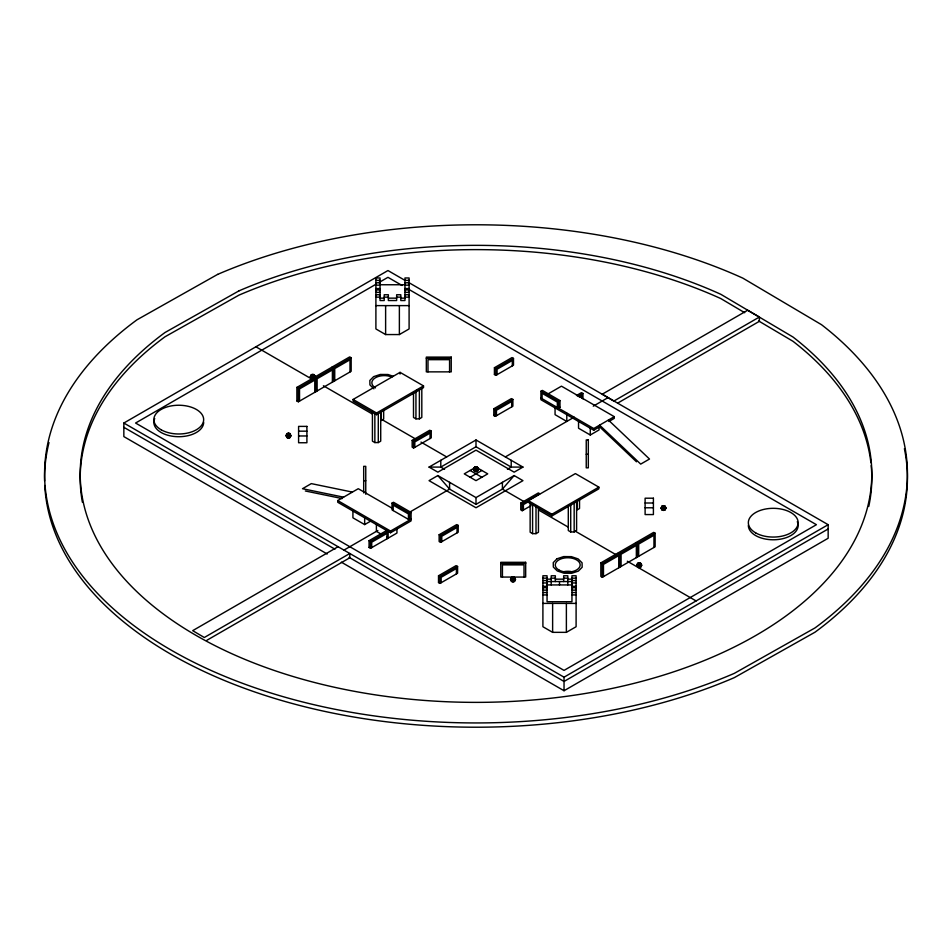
<?xml version="1.0" encoding="UTF-8"?>
<svg xmlns="http://www.w3.org/2000/svg" width="952" height="952" viewBox="0 0 952 952"><rect width="100%" height="100%" fill="white"/><g stroke="black" fill="none" stroke-linecap="round" stroke-linejoin="round"><path stroke-width="1.43" d="M511.248 578.399L511.76 577.257L514.258 577.257L515.496 579.423L514.258 581.577L511.76 581.577L510.522 579.423L511.76 577.257L514.258 577.257L515.496 579.423L514.258 581.577L511.76 581.577L510.522 579.423L511.248 578.399L511.248 580.851L513.009 581.446L514.77 580.851L514.258 580.137M661.735 507.035L662.259 505.893L664.746 505.893L665.995 508.047L664.746 510.201L662.259 510.201L661.009 508.047L662.259 505.893L664.746 505.893L665.995 508.047L664.746 510.201L662.259 510.201L661.009 508.047L663.496 506.607M290.265 437.051L290.991 435.611L289.753 433.457L287.254 433.457L286.017 435.611L287.254 437.765L289.753 437.765L289.753 436.337M312.78 379.217L311.018 378.206L311.53 377.48M315.267 376.766L314.017 374.612L311.53 374.612L310.292 376.766L311.018 377.777L314.541 377.777L315.267 376.766L314.017 374.612L311.53 374.612L310.292 376.766L311.018 378.206M286.742 437.051L287.254 436.337M474.75 469.979L474.239 470.693L476 471.704L477.25 471.407L478.487 469.253L477.25 467.099L476 466.801L474.75 467.099L473.513 469.253L474.239 470.693L477.25 471.407L478.487 469.253L477.25 467.099L474.75 467.099L473.513 469.253L474.75 471.407L477.761 470.693L477.25 469.979M661.735 509.487L662.259 508.773M514.151 475.56L502.406 489.114L476 504.358L449.594 489.114L437.849 475.56L429.043 480.641L476 507.749L522.957 480.641L514.151 475.56L476 497.587L437.849 475.56M327.202 554.005L123.843 436.587L123.843 423.033L387.964 270.546L404.695 280.209M376.373 284.017L135.577 423.033L564.036 670.398L816.423 524.695L408.479 289.17M378.944 282.53L387.964 277.318L402.065 285.469M296.881 387.393L349.705 356.893L351.169 357.738L351.169 371.292L298.345 401.792L296.881 400.947L296.881 387.393L298.345 388.237L351.169 357.738M399.376 334.557L409.098 328.94L409.098 277.972L404.957 277.972L404.957 300.534L400.804 300.534L400.804 294.751L396.651 294.751L396.651 300.534L388.356 300.534L388.356 294.751L384.203 294.751L384.203 300.534L380.05 300.534L380.05 277.972L375.897 277.972L375.897 328.94L385.62 334.557L399.376 334.557L399.376 305.616M296.881 400.947L298.047 400.268M353.097 399.459L400.054 372.351L423.521 385.905L423.521 387.607L376.575 414.715L353.097 401.161L353.097 399.459L376.575 413.013L423.521 385.905M494.421 367.722L512.033 357.559L513.497 358.404L513.497 365.175L495.885 375.35L494.421 374.505L494.421 367.722L495.885 368.567L513.497 358.404M494.421 374.505L495.599 373.827M372.422 411.776L372.422 441.169L374.85 442.573L378.289 442.573L380.717 441.169L380.717 411.776M413.501 392.926L413.501 417.452L415.941 418.856L419.38 418.856L421.807 417.452L421.807 388.059M412.168 440.395L429.768 430.233L431.244 431.077L431.244 437.86L413.632 448.023L412.168 447.178L412.168 440.395L413.632 441.24L431.244 431.077M493.802 408.753L511.402 398.59L512.878 399.435L512.878 406.207L495.266 416.381L493.802 415.524L493.802 408.753L495.266 409.598L512.878 399.435M392.01 503.108L409.622 513.271L409.622 520.054L392.01 509.879L392.01 503.108L393.485 502.263L411.085 512.426L411.085 520.899L390.546 532.751L337.722 502.263L337.722 500.562L358.261 488.709L392.224 508.308M493.802 415.524L494.969 414.858M540.914 391.248L542.39 390.403L559.99 400.578L559.99 407.349L558.527 408.194L558.527 401.423L540.914 391.248L540.914 399.721L593.739 430.221L599.605 426.829L599.605 425.139L640.696 464.112L649.502 459.031L608.411 420.058M547.34 394.318L561.466 386.167L614.29 416.667L614.29 418.368L608.887 421.474M429.055 467.087L476 439.979L522.957 467.087L514.151 472.168L476 450.141L437.86 472.168L429.055 467.087L440.788 467.087L444.56 469.265M522.957 467.087L511.212 467.087L476 446.762L440.788 467.087L440.788 460.316M558.527 401.423L559.99 400.578M576.448 395.544L581.47 392.64L582.945 393.485L582.945 398.912M577.912 396.389L582.945 393.485M579.221 396.996L581.767 395.52L581.767 398.233M352.918 511.034L352.918 517.817L364.664 524.588L370.947 520.958M338.067 546.722L192.697 630.652L204.299 637.507L349.812 553.493L349.812 557.765L206.87 640.291M343.946 550.113L377.849 530.538M408.42 512.878L449.594 489.114L449.594 482.331M470.133 477.25L481.867 470.478M505.345 456.924L574.151 417.19M593.274 406.159L608.054 397.615M409.622 513.271L411.085 512.426M396.948 527.634L396.948 533.06L370.53 548.304L369.067 547.459L369.067 540.688L386.667 530.514M369.067 540.688L370.53 541.533L388.142 531.371L388.142 538.142L386.667 537.297M759.375 317.04L613.861 401.054L602.259 394.188L747.629 310.257L759.375 317.04L759.375 321.312L617.717 403.089M337.722 500.562L390.546 531.061L411.085 519.197M369.067 547.459L370.233 546.781M507.44 469.265L511.212 467.087L511.212 460.304M540.914 398.031L593.739 428.531L614.29 416.667M578.542 421.45L578.542 428.221L590.276 435.005L599.082 429.923L599.082 427.21M439.134 534.738L456.734 524.576L458.209 525.421L458.209 532.204L440.597 542.366L439.134 541.521L439.134 534.738L440.597 535.583L458.209 525.421M520.768 503.096L538.368 492.934L539.843 493.779L522.231 503.941L520.768 503.096L520.768 509.879L522.231 510.724L531.038 505.643M528.431 500.692L575.389 473.584L598.856 487.138L598.856 488.828L551.91 515.936L528.431 502.382L528.431 500.692L551.91 514.247L598.856 487.138M528.491 501.68L523.41 504.62L523.41 510.046M438.515 575.77L456.115 565.607L457.591 566.452L457.591 573.235L439.979 583.397L438.515 582.553L438.515 575.77L439.979 576.615L457.591 566.452M438.515 582.553L439.681 581.874M530.145 502.834L530.145 532.239L532.584 533.644L536.012 533.644L538.451 532.239L538.451 507.713M568.296 505.476L568.296 530.538L570.724 531.942L574.163 531.942L576.603 530.538L576.603 501.145M600.843 562.882L653.667 532.382L655.131 533.227L655.131 546.781L602.307 577.281L600.843 576.436L600.843 562.882L602.307 563.727L655.131 533.227M566.38 632.342L576.103 626.725L576.103 575.77L571.95 575.77L571.95 601.712L547.055 601.712L547.055 575.77L542.902 575.77L542.902 626.725L552.624 632.342L566.38 632.342L566.38 603.401M123.843 423.033L564.036 677.181L828.157 524.695L828.157 538.249L564.036 690.736L341.363 562.18M828.157 528.967L564.036 681.453L349.087 557.348M639.232 567.273L637.983 565.964L637.471 566.678L640.47 567.404L641.719 565.238L640.47 563.084L637.983 563.084L636.733 565.238L637.983 567.404L640.993 566.678L641.719 565.238L640.47 563.084L637.983 563.084L636.733 565.238L637.983 567.404L640.47 567.404L640.47 565.964M375.897 280.376L380.05 280.376M404.957 280.376L409.098 280.376M375.897 282.768L380.05 282.768M404.957 282.768L409.098 282.768M380.05 284.755L404.957 284.755M375.897 285.16L380.05 285.16M404.957 285.16L409.098 285.16M375.897 288.551L380.05 288.551M404.957 288.551L409.098 288.551M375.897 289.955L380.05 289.955M404.957 289.955L409.098 289.955M375.897 292.347L380.05 292.347M404.957 292.347L409.098 292.347M375.897 294.751L380.05 294.751M404.957 294.751L409.098 294.751M375.897 297.143L380.05 297.143M384.203 297.143L388.356 297.143M396.651 297.143L400.804 297.143M404.957 297.143L409.098 297.143M380.05 298.143L384.203 298.143M388.356 298.143L396.651 298.143M400.804 298.143L404.957 298.143M375.897 305.616L409.098 305.616M426.329 358.309L451.236 358.309M417.083 389.999L419.38 389.999L419.38 418.856M298.595 431.173L306.901 431.173M298.595 435.968L306.901 435.968M586.242 454.282L588.324 454.282M363.688 480.712L365.758 480.712M645.111 503.001L653.405 503.001M645.111 507.785L653.405 507.785M500.776 563.513L525.671 563.513M542.902 578.162L547.055 578.162M551.208 578.162L555.349 578.162M563.655 578.162L567.808 578.162M571.95 578.162L576.103 578.162M547.055 579.149L551.208 579.149M555.349 579.149L563.655 579.149M567.808 579.149L571.95 579.149M542.902 580.553L547.055 580.553M571.95 580.553L576.103 580.553M547.055 581.553L571.95 581.553M542.902 582.957L547.055 582.957M571.95 582.957L576.103 582.957M547.055 584.933L571.95 584.933M542.902 586.337L547.055 586.337M571.95 586.337L576.103 586.337M542.902 587.741L547.055 587.741M571.95 587.741L576.103 587.741M542.902 590.145L547.055 590.145M571.95 590.145L576.103 590.145M542.902 592.537L547.055 592.537M571.95 592.537L576.103 592.537M542.902 594.929L547.055 594.929M571.95 594.929L576.103 594.929M542.902 603.401L576.103 603.401M352.395 492.089L311.304 483.616L302.51 488.709L343.589 497.17M305.342 490.982L342.173 498.574M288.504 434.171L290.991 435.611L289.753 437.765L287.254 437.765L286.017 435.611L287.254 433.457L289.753 433.457L290.265 434.6M393.366 376.326L387.976 374.505L380.264 374.457L373.624 376.635L369.84 380.467L369.935 384.929L373.874 388.809M408.551 282.435L828.157 524.695M558.824 406.671L559.99 407.349M332.093 367.055L333.557 367.9L333.557 381.466M636.055 542.545L637.519 543.402L637.519 556.956M314.481 377.23L315.957 378.075L315.957 391.629M618.443 552.719L619.907 553.564L619.907 567.118M255.898 346.79L311.839 379.086M323.394 385.762L372.184 413.93M381.181 419.118L415.845 439.134M420.974 442.097L446.655 456.924M470.133 470.478L481.867 477.25M524.6 501.93L502.406 489.114L502.406 482.331M538.725 510.082L568.261 527.134M574.675 530.835L615.765 554.552M627.32 561.228L696.102 600.938M382.264 534.75L376.397 531.371L376.397 524.588M123.843 427.305L334.925 549.173M744.702 312.72L720.831 298.583A395.806 228.516 0 0 0 238.964 295.132L165.005 336.782A395.806 228.516 0 0 0 82.407 502.275M758.601 320.943L792.98 341.292A395.806 228.516 0 0 1 870.901 462.684M599.605 426.829L636.483 461.803M664.746 508.773L665.258 509.487M311.53 378.92L311.53 376.052L312.78 374.731L314.541 375.326L312.78 376.349L311.018 375.326L312.78 374.731L314.541 377.777M663.496 505.595L663.496 510.498M653.953 547.459L653.953 535.262L638.697 544.068L638.697 556.277M639.232 562.787L639.232 567.701M636.352 557.634L636.352 545.425L621.085 554.242L621.085 566.44M618.74 567.797L618.74 555.599L603.473 564.405L603.473 576.603M602.307 563.727L602.307 577.281M593.739 428.531L593.739 430.221M590.276 428.221L590.276 435.005M579.53 499.312L579.53 508.511L577.102 509.915L577.102 501.264M574.163 503.084L574.163 531.942M570.724 504.536L570.724 531.942M567.808 584.933L567.808 575.77L563.655 575.77L563.655 581.553M566.797 413.311L566.797 421.45L555.064 414.667L555.064 406.54M564.036 677.181L564.036 690.736M559.502 581.553L559.502 584.933M557.348 407.515L557.348 402.101L542.093 393.283L542.093 398.709M555.349 581.553L555.349 575.77L551.208 575.77L551.208 584.933M552.624 603.401L552.624 632.342M551.91 514.247L551.91 515.936M536.012 506.226L536.012 533.644M532.584 504.786L532.584 533.644M524.016 577.067L524.016 564.869L502.43 564.869L502.43 577.067M522.231 503.941L522.231 510.724M513.009 576.96L513.009 581.874M512.319 365.854L512.319 360.439L497.063 369.245L497.063 374.672M511.7 406.885L511.7 401.47L496.444 410.276L496.444 415.703M495.885 368.567L495.885 375.35M495.266 409.598L495.266 416.381M476 439.979L476 446.762M476 466.801L476 471.704M476 497.587L476 504.358M457.031 532.882L457.031 527.456L441.776 536.262L441.776 541.688M456.413 573.913L456.413 568.487L441.157 577.293L441.157 582.719M449.57 371.863L449.57 359.666L427.995 359.666L427.995 371.863M440.597 535.583L440.597 542.366M439.979 576.615L439.979 583.397M430.066 438.539L430.066 433.112L414.81 441.918L414.81 447.345M415.941 391.439L415.941 418.856M413.632 441.24L413.632 448.023M408.444 519.375L408.444 513.949L393.188 505.143L393.188 510.558M400.054 372.351L400.054 374.053M390.546 531.061L390.546 532.751M386.964 538.82L386.964 533.406L371.708 542.212L371.708 547.638M385.62 305.616L385.62 334.557M383.656 409.943L383.656 419.142L381.228 420.546L381.228 411.895M378.289 442.573L378.289 413.715L374.85 413.715L374.85 442.573M376.575 413.013L376.575 414.715M370.53 541.533L370.53 548.304M365.758 494.267L365.758 466.337L363.688 466.337L363.688 492.91M364.664 517.817L364.664 524.588M349.991 371.97L349.991 359.773L334.735 368.579L334.735 380.788M332.391 382.133L332.391 369.935L317.123 378.753L317.123 390.951M314.779 392.307L314.779 380.11L299.523 388.916L299.523 401.113M312.78 374.315L312.78 378.206M298.345 388.237L298.345 401.792M288.504 433.16L288.504 438.075M904.4 448.69A431.423 249.079 0 0 1 814.983 632.211L734.361 677.61A431.423 249.079 0 0 1 288.492 702.457A431.423 249.079 0 0 1 44.768 485.472M44.601 481.01A431.423 249.079 0 0 1 48.992 442.561M871.211 465.599A395.806 228.516 0 0 1 868.748 506.476M797.3 521.684A24.907 14.375 0 0 1 776.499 539.653A24.907 14.375 0 0 1 748.343 525.397M203.668 422.331A24.907 14.375 0 0 1 175.513 436.587A24.907 14.375 0 0 1 154.712 418.606M375.493 387.88A12.447 7.188 0 0 1 374.945 378.051A12.447 7.188 0 0 1 391.891 377.099M564.488 571.545A12.447 7.188 0 0 1 570.926 571.545M287.254 434.897L286.742 436.635L290.265 436.635L288.504 433.577L286.742 434.171L288.504 435.195L290.265 434.171L288.504 433.577L287.254 434.897M474.75 468.539L474.239 470.276L477.761 470.276L476 467.218L474.239 467.813L476 468.836L477.761 467.813L476 467.218L474.75 468.539M511.76 578.697L511.248 580.434L514.77 580.434L513.009 577.388L511.248 577.983L513.009 578.995L514.77 577.983L513.009 577.388L511.76 578.697M637.983 564.524L637.471 566.261L640.993 566.261L639.232 563.203L637.471 563.798L639.232 564.822L640.993 563.798L639.232 563.203L637.983 564.524M662.259 507.333L661.735 509.07L665.258 509.07L663.496 506.012L661.735 506.607L663.496 507.63L665.258 506.607L663.496 506.012L662.259 507.333M557.039 558.776L553.255 562.608L553.35 567.059L557.289 570.95L564.024 573.223L571.736 573.271L578.376 571.093L582.16 567.261L582.065 562.81L578.126 558.919L571.39 556.646L563.679 556.587L557.039 558.776M476 467.087L464.267 473.858L476 480.641L487.733 473.858L476 467.087M217.639 274.39L137.017 319.789A431.423 249.079 0 0 0 167.171 647.788A431.423 249.079 0 0 0 734.361 673.338L814.983 627.939A431.423 249.079 0 0 0 821.505 324.692L742.857 278.151A431.423 249.079 0 0 0 217.639 274.39M238.964 290.86L165.005 332.51A395.806 228.516 0 0 0 205.001 640.41A395.806 228.516 0 0 0 739.752 644.242A395.806 228.516 0 0 0 792.98 337.008L720.831 294.311A395.806 228.516 0 0 0 238.964 290.86M451.236 357.107L426.329 357.107L426.329 371.863L451.236 371.863L451.236 357.107M306.901 426.389L298.595 426.389L298.595 442.751L306.901 442.751L306.901 426.389M588.324 439.907L586.242 439.907L586.242 467.837L588.324 467.837L588.324 439.907M653.405 498.205L645.111 498.205L645.111 514.568L653.405 514.568L653.405 498.205M525.671 562.311L500.776 562.311L500.776 577.067L525.671 577.067L525.671 562.311M755.638 532.858A24.907 14.375 0 0 0 797.3 526.408A24.907 14.375 0 0 0 766.8 508.808A24.907 14.375 0 0 0 755.638 532.858M161.15 429.78A24.907 14.375 0 0 0 202.812 423.342A24.907 14.375 0 0 0 172.312 405.73A24.907 14.375 0 0 0 161.15 429.78M558.907 570.01A12.447 7.188 0 0 0 579.732 566.797A12.447 7.188 0 0 0 564.488 557.991A12.447 7.188 0 0 0 558.907 570.01"/></g></svg>
